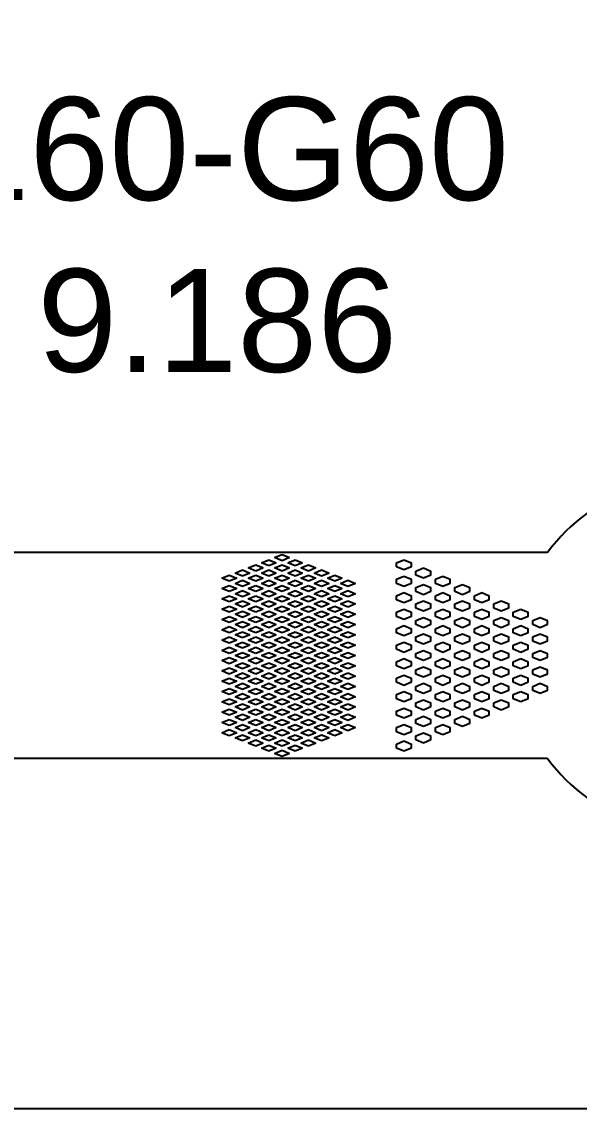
# Model space of a CAD drawing. Header units: inches. Extents: x -271009 to 5700, y -37000 to 38138.
# Drawn here: x -125000 to -122254, y 0 to 5405 of the extents above; entities that cross this region are included whole.
import ezdxf

# ---------------------------------------------------------------- set-up
doc = ezdxf.new("R2010")
doc.units = ezdxf.units.IN
doc.header["$MEASUREMENT"] = 0
doc.styles.get("Standard").update_dxf_attribs({"font": 'arial.ttf'})

msp = doc.modelspace()

# ---------------------------------------------------------------- linework, layer by layer
for p, q in [((-122409.1, 2791.3), (-125365.4, 2791.3)), ((-123754.5, 2765.9), (-123717.9, 2781.1)), ((-123717.9, 2750.7), (-123754.5, 2765.9)), ((-123717.9, 2781.1), (-123681.4, 2765.9)), ((-123681.4, 2765.9), (-123717.9, 2750.7)), ((-123949.4, 2689.8), (-123912.8, 2705)), ((-123912.8, 2705), (-123876.3, 2689.8)), ((-123884.4, 2715.1), (-123847.9, 2730.4)), ((-123847.9, 2699.9), (-123884.4, 2715.1)), ((-123847.9, 2730.4), (-123811.3, 2715.1)), ((-123811.3, 2715.1), (-123847.9, 2699.9)), ((-123819.4, 2740.5), (-123782.9, 2755.7)), ((-123782.9, 2725.3), (-123819.4, 2740.5)), ((-123819.4, 2689.8), (-123782.9, 2705)), ((-123782.9, 2755.7), (-123746.4, 2740.5)), ((-123746.4, 2740.5), (-123782.9, 2725.3)), ((-123782.9, 2705), (-123746.4, 2689.8)), ((-123754.5, 2715.1), (-123717.9, 2730.4)), ((-123717.9, 2699.9), (-123754.5, 2715.1)), ((-123717.9, 2730.4), (-123681.4, 2715.1)), ((-123681.4, 2715.1), (-123717.9, 2699.9)), ((-123689.5, 2740.5), (-123653, 2755.7)), ((-123653, 2725.3), (-123689.5, 2740.5)), ((-123689.5, 2689.8), (-123653, 2705)), ((-123653, 2755.7), (-123616.4, 2740.5)), ((-123616.4, 2740.5), (-123653, 2725.3)), ((-123653, 2705), (-123616.4, 2689.8)), ((-123624.6, 2715.1), (-123588, 2730.4)), ((-123588, 2699.9), (-123624.6, 2715.1)), ((-123588, 2730.4), (-123551.5, 2715.1)), ((-123551.5, 2715.1), (-123588, 2699.9)), ((-123559.6, 2689.8), (-123523.1, 2705)), ((-123523.1, 2705), (-123486.5, 2689.8)), ((-123153.6, 2740.5), (-123117.1, 2755.7)), ((-123153.6, 2720.2), (-123153.6, 2740.5)), ((-123117.1, 2705), (-123153.6, 2720.2)), ((-123117.1, 2755.7), (-123080.5, 2740.5)), ((-123080.5, 2720.2), (-123117.1, 2705)), ((-123080.5, 2720.2), (-123080.5, 2740.5)), ((-123057.7, 2699.9), (-123021.1, 2715.1)), ((-123021.1, 2715.1), (-122984.6, 2699.9)), ((-124014.3, 2664.4), (-123977.8, 2679.6)), ((-123977.8, 2649.2), (-124014.3, 2664.4)), ((-123977.8, 2679.6), (-123941.2, 2664.4)), ((-123941.2, 2664.4), (-123977.8, 2649.2)), ((-123912.8, 2674.5), (-123949.4, 2689.8)), ((-123949.4, 2639), (-123912.8, 2654.2)), ((-123876.3, 2689.8), (-123912.8, 2674.5)), ((-123912.8, 2654.2), (-123876.3, 2639)), ((-123884.4, 2664.4), (-123847.9, 2679.6)), ((-123847.9, 2649.2), (-123884.4, 2664.4)), ((-123847.9, 2679.6), (-123811.3, 2664.4)), ((-123811.3, 2664.4), (-123847.9, 2649.2)), ((-123782.9, 2674.5), (-123819.4, 2689.8)), ((-123819.4, 2639), (-123782.9, 2654.2)), ((-123746.4, 2689.8), (-123782.9, 2674.5)), ((-123782.9, 2654.2), (-123746.4, 2639)), ((-123754.5, 2664.4), (-123717.9, 2679.6)), ((-123717.9, 2649.2), (-123754.5, 2664.4)), ((-123717.9, 2679.6), (-123681.4, 2664.4)), ((-123681.4, 2664.4), (-123717.9, 2649.2)), ((-123653, 2674.5), (-123689.5, 2689.8)), ((-123689.5, 2639), (-123653, 2654.2)), ((-123616.4, 2689.8), (-123653, 2674.5)), ((-123653, 2654.2), (-123616.4, 2639)), ((-123624.6, 2664.4), (-123588, 2679.6)), ((-123588, 2649.2), (-123624.6, 2664.4)), ((-123588, 2679.6), (-123551.5, 2664.4)), ((-123551.5, 2664.4), (-123588, 2649.2)), ((-123523.1, 2674.5), (-123559.6, 2689.8)), ((-123559.6, 2639), (-123523.1, 2654.2)), ((-123486.5, 2689.8), (-123523.1, 2674.5)), ((-123523.1, 2654.2), (-123486.5, 2639)), ((-123494.6, 2664.4), (-123458.1, 2679.6)), ((-123458.1, 2649.2), (-123494.6, 2664.4)), ((-123458.1, 2679.6), (-123421.6, 2664.4)), ((-123421.6, 2664.4), (-123458.1, 2649.2)), ((-123429.7, 2639), (-123393.1, 2654.2)), ((-123393.1, 2654.2), (-123356.6, 2639)), ((-123153.6, 2659.3), (-123117.1, 2674.5)), ((-123153.6, 2639), (-123153.6, 2659.3)), ((-123117.1, 2674.5), (-123080.5, 2659.3)), ((-123080.5, 2639), (-123080.5, 2659.3)), ((-123057.7, 2679.6), (-123057.7, 2699.9)), ((-123021.1, 2664.4), (-123057.7, 2679.6)), ((-122984.6, 2679.6), (-123021.1, 2664.4)), ((-122984.6, 2679.6), (-122984.6, 2699.9)), ((-122961.8, 2659.3), (-122925.2, 2674.5)), ((-122961.8, 2639), (-122961.8, 2659.3)), ((-122925.2, 2674.5), (-122888.7, 2659.3)), ((-122888.7, 2639), (-122888.7, 2659.3)), ((-124014.3, 2613.6), (-123977.8, 2628.9)), ((-123977.8, 2598.4), (-124014.3, 2613.6)), ((-123977.8, 2628.9), (-123941.2, 2613.6)), ((-123941.2, 2613.6), (-123977.8, 2598.4)), ((-123912.8, 2623.8), (-123949.4, 2639)), ((-123949.4, 2588.3), (-123912.8, 2603.5)), ((-123876.3, 2639), (-123912.8, 2623.8)), ((-123912.8, 2603.5), (-123876.3, 2588.3)), ((-123884.4, 2613.6), (-123847.9, 2628.9)), ((-123847.9, 2598.4), (-123884.4, 2613.6)), ((-123847.9, 2628.9), (-123811.3, 2613.6)), ((-123811.3, 2613.6), (-123847.9, 2598.4)), ((-123782.9, 2623.8), (-123819.4, 2639)), ((-123819.4, 2588.3), (-123782.9, 2603.5)), ((-123746.4, 2639), (-123782.9, 2623.8)), ((-123782.9, 2603.5), (-123746.4, 2588.3)), ((-123754.5, 2613.6), (-123717.9, 2628.9)), ((-123717.9, 2598.4), (-123754.5, 2613.6)), ((-123717.9, 2628.9), (-123681.4, 2613.6)), ((-123681.4, 2613.6), (-123717.9, 2598.4)), ((-123653, 2623.8), (-123689.5, 2639)), ((-123689.5, 2588.3), (-123653, 2603.5)), ((-123616.4, 2639), (-123653, 2623.8)), ((-123653, 2603.5), (-123616.4, 2588.3)), ((-123624.6, 2613.6), (-123588, 2628.9)), ((-123588, 2598.4), (-123624.6, 2613.6)), ((-123588, 2628.9), (-123551.5, 2613.6)), ((-123551.5, 2613.6), (-123588, 2598.4)), ((-123523.1, 2623.8), (-123559.6, 2639)), ((-123559.6, 2588.3), (-123523.1, 2603.5)), ((-123486.5, 2639), (-123523.1, 2623.8)), ((-123523.1, 2603.5), (-123486.5, 2588.3)), ((-123494.6, 2613.6), (-123458.1, 2628.9)), ((-123458.1, 2598.4), (-123494.6, 2613.6)), ((-123458.1, 2628.9), (-123421.6, 2613.6)), ((-123421.6, 2613.6), (-123458.1, 2598.4)), ((-123393.1, 2623.8), (-123429.7, 2639)), ((-123429.7, 2588.3), (-123393.1, 2603.5)), ((-123356.6, 2639), (-123393.1, 2623.8)), ((-123393.1, 2603.5), (-123356.6, 2588.3)), ((-123117.1, 2623.8), (-123153.6, 2639)), ((-123080.5, 2639), (-123117.1, 2623.8)), ((-123057.7, 2618.7), (-123021.1, 2633.9)), ((-123057.7, 2598.4), (-123057.7, 2618.7)), ((-123021.1, 2583.2), (-123057.7, 2598.4)), ((-123021.1, 2633.9), (-122984.6, 2618.7)), ((-122984.6, 2598.4), (-123021.1, 2583.2)), ((-122984.6, 2598.4), (-122984.6, 2618.7)), ((-122925.2, 2623.8), (-122961.8, 2639)), ((-122888.7, 2639), (-122925.2, 2623.8)), ((-122865.8, 2618.7), (-122829.3, 2633.9)), ((-122865.8, 2598.4), (-122865.8, 2618.7)), ((-122829.3, 2583.2), (-122865.8, 2598.4)), ((-122829.3, 2633.9), (-122792.8, 2618.7)), ((-122792.8, 2598.4), (-122829.3, 2583.2)), ((-122792.8, 2598.4), (-122792.8, 2618.7)), ((-124014.3, 2562.9), (-123977.8, 2578.1)), ((-123977.8, 2547.7), (-124014.3, 2562.9)), ((-123977.8, 2578.1), (-123941.2, 2562.9)), ((-123941.2, 2562.9), (-123977.8, 2547.7)), ((-123912.8, 2573), (-123949.4, 2588.3)), ((-123949.4, 2537.5), (-123912.8, 2552.7)), ((-123876.3, 2588.3), (-123912.8, 2573)), ((-123912.8, 2552.7), (-123876.3, 2537.5)), ((-123884.4, 2562.9), (-123847.9, 2578.1)), ((-123847.9, 2547.7), (-123884.4, 2562.9)), ((-123847.9, 2578.1), (-123811.3, 2562.9)), ((-123811.3, 2562.9), (-123847.9, 2547.7)), ((-123782.9, 2573), (-123819.4, 2588.3)), ((-123819.4, 2537.5), (-123782.9, 2552.7)), ((-123746.4, 2588.3), (-123782.9, 2573)), ((-123782.9, 2552.7), (-123746.4, 2537.5)), ((-123754.5, 2562.9), (-123717.9, 2578.1)), ((-123717.9, 2547.7), (-123754.5, 2562.9)), ((-123717.9, 2578.1), (-123681.4, 2562.9)), ((-123681.4, 2562.9), (-123717.9, 2547.7)), ((-123653, 2573), (-123689.5, 2588.3)), ((-123689.5, 2537.5), (-123653, 2552.7)), ((-123616.4, 2588.3), (-123653, 2573)), ((-123653, 2552.7), (-123616.4, 2537.5)), ((-123624.6, 2562.9), (-123588, 2578.1)), ((-123588, 2547.7), (-123624.6, 2562.9)), ((-123588, 2578.1), (-123551.5, 2562.9)), ((-123551.5, 2562.9), (-123588, 2547.7)), ((-123523.1, 2573), (-123559.6, 2588.3)), ((-123559.6, 2537.5), (-123523.1, 2552.7)), ((-123486.5, 2588.3), (-123523.1, 2573)), ((-123523.1, 2552.7), (-123486.5, 2537.5)), ((-123494.6, 2562.9), (-123458.1, 2578.1)), ((-123458.1, 2547.7), (-123494.6, 2562.9)), ((-123458.1, 2578.1), (-123421.6, 2562.9)), ((-123421.6, 2562.9), (-123458.1, 2547.7)), ((-123393.1, 2573), (-123429.7, 2588.3)), ((-123429.7, 2537.5), (-123393.1, 2552.7)), ((-123356.6, 2588.3), (-123393.1, 2573)), ((-123393.1, 2552.7), (-123356.6, 2537.5)), ((-123153.6, 2578.1), (-123117.1, 2593.3)), ((-123153.6, 2557.8), (-123153.6, 2578.1)), ((-123117.1, 2542.6), (-123153.6, 2557.8)), ((-123117.1, 2593.3), (-123080.5, 2578.1)), ((-123080.5, 2557.8), (-123117.1, 2542.6)), ((-123080.5, 2557.8), (-123080.5, 2578.1)), ((-123057.7, 2537.5), (-123021.1, 2552.7)), ((-123021.1, 2552.7), (-122984.6, 2537.5)), ((-122961.8, 2578.1), (-122925.2, 2593.3)), ((-122961.8, 2557.8), (-122961.8, 2578.1)), ((-122925.2, 2542.6), (-122961.8, 2557.8)), ((-122925.2, 2593.3), (-122888.7, 2578.1)), ((-122888.7, 2557.8), (-122925.2, 2542.6)), ((-122888.7, 2557.8), (-122888.7, 2578.1)), ((-122865.8, 2537.5), (-122829.3, 2552.7)), ((-122829.3, 2552.7), (-122792.8, 2537.5)), ((-122769.9, 2578.1), (-122733.4, 2593.3)), ((-122769.9, 2557.8), (-122769.9, 2578.1)), ((-122733.4, 2542.6), (-122769.9, 2557.8)), ((-122733.4, 2593.3), (-122696.8, 2578.1)), ((-122696.8, 2557.8), (-122733.4, 2542.6)), ((-122696.8, 2557.8), (-122696.8, 2578.1)), ((-122674, 2537.5), (-122637.5, 2552.7)), ((-122637.5, 2552.7), (-122600.9, 2537.5)), ((-124014.3, 2512.1), (-123977.8, 2527.4)), ((-123977.8, 2496.9), (-124014.3, 2512.1)), ((-123977.8, 2527.4), (-123941.2, 2512.1)), ((-123941.2, 2512.1), (-123977.8, 2496.9)), ((-123912.8, 2522.3), (-123949.4, 2537.5)), ((-123949.4, 2486.8), (-123912.8, 2502)), ((-123912.8, 2471.5), (-123949.4, 2486.8)), ((-123876.3, 2537.5), (-123912.8, 2522.3)), ((-123912.8, 2502), (-123876.3, 2486.8)), ((-123876.3, 2486.8), (-123912.8, 2471.5)), ((-123884.4, 2512.1), (-123847.9, 2527.4)), ((-123847.9, 2496.9), (-123884.4, 2512.1)), ((-123847.9, 2527.4), (-123811.3, 2512.1)), ((-123811.3, 2512.1), (-123847.9, 2496.9)), ((-123782.9, 2522.3), (-123819.4, 2537.5)), ((-123819.4, 2486.8), (-123782.9, 2502)), ((-123782.9, 2471.5), (-123819.4, 2486.8)), ((-123746.4, 2537.5), (-123782.9, 2522.3)), ((-123782.9, 2502), (-123746.4, 2486.8)), ((-123746.4, 2486.8), (-123782.9, 2471.5)), ((-123754.5, 2512.1), (-123717.9, 2527.4)), ((-123717.9, 2496.9), (-123754.5, 2512.1)), ((-123717.9, 2527.4), (-123681.4, 2512.1)), ((-123681.4, 2512.1), (-123717.9, 2496.9)), ((-123653, 2522.3), (-123689.5, 2537.5)), ((-123689.5, 2486.8), (-123653, 2502)), ((-123653, 2471.5), (-123689.5, 2486.8)), ((-123616.4, 2537.5), (-123653, 2522.3)), ((-123653, 2502), (-123616.4, 2486.8)), ((-123616.4, 2486.8), (-123653, 2471.5)), ((-123624.6, 2512.1), (-123588, 2527.4)), ((-123588, 2496.9), (-123624.6, 2512.1)), ((-123588, 2527.4), (-123551.5, 2512.1)), ((-123551.5, 2512.1), (-123588, 2496.9)), ((-123523.1, 2522.3), (-123559.6, 2537.5)), ((-123559.6, 2486.8), (-123523.1, 2502)), ((-123523.1, 2471.5), (-123559.6, 2486.8)), ((-123486.5, 2537.5), (-123523.1, 2522.3)), ((-123523.1, 2502), (-123486.5, 2486.8)), ((-123486.5, 2486.8), (-123523.1, 2471.5)), ((-123494.6, 2512.1), (-123458.1, 2527.4)), ((-123458.1, 2496.9), (-123494.6, 2512.1)), ((-123458.1, 2527.4), (-123421.6, 2512.1)), ((-123421.6, 2512.1), (-123458.1, 2496.9)), ((-123393.1, 2522.3), (-123429.7, 2537.5)), ((-123429.7, 2486.8), (-123393.1, 2502)), ((-123393.1, 2471.5), (-123429.7, 2486.8)), ((-123356.6, 2537.5), (-123393.1, 2522.3)), ((-123393.1, 2502), (-123356.6, 2486.8)), ((-123356.6, 2486.8), (-123393.1, 2471.5)), ((-123153.6, 2496.9), (-123117.1, 2512.1)), ((-123153.6, 2476.6), (-123153.6, 2496.9)), ((-123117.1, 2512.1), (-123080.5, 2496.9)), ((-123080.5, 2476.6), (-123080.5, 2496.9)), ((-123057.7, 2517.2), (-123057.7, 2537.5)), ((-123021.1, 2502), (-123057.7, 2517.2)), ((-122984.6, 2517.2), (-123021.1, 2502)), ((-122984.6, 2517.2), (-122984.6, 2537.5)), ((-122961.8, 2496.9), (-122925.2, 2512.1)), ((-122961.8, 2476.6), (-122961.8, 2496.9)), ((-122925.2, 2512.1), (-122888.7, 2496.9)), ((-122888.7, 2476.6), (-122888.7, 2496.9)), ((-122865.8, 2517.2), (-122865.8, 2537.5)), ((-122829.3, 2502), (-122865.8, 2517.2)), ((-122792.8, 2517.2), (-122829.3, 2502)), ((-122792.8, 2517.2), (-122792.8, 2537.5)), ((-122769.9, 2496.9), (-122733.4, 2512.1)), ((-122769.9, 2476.6), (-122769.9, 2496.9)), ((-122733.4, 2512.1), (-122696.8, 2496.9)), ((-122696.8, 2476.6), (-122696.8, 2496.9)), ((-122674, 2517.2), (-122674, 2537.5)), ((-122637.5, 2502), (-122674, 2517.2)), ((-122600.9, 2517.2), (-122637.5, 2502)), ((-122600.9, 2517.2), (-122600.9, 2537.5)), ((-122578.1, 2496.9), (-122541.6, 2512.1)), ((-122578.1, 2476.6), (-122578.1, 2496.9)), ((-122541.6, 2512.1), (-122505, 2496.9)), ((-122505, 2476.6), (-122505, 2496.9)), ((-124014.3, 2461.4), (-123977.8, 2476.6)), ((-123977.8, 2446.2), (-124014.3, 2461.4)), ((-123977.8, 2476.6), (-123941.2, 2461.4)), ((-123941.2, 2461.4), (-123977.8, 2446.2)), ((-123949.4, 2436), (-123912.8, 2451.2)), ((-123912.8, 2420.8), (-123949.4, 2436)), ((-123912.8, 2451.2), (-123876.3, 2436)), ((-123876.3, 2436), (-123912.8, 2420.8)), ((-123884.4, 2461.4), (-123847.9, 2476.6)), ((-123847.9, 2446.2), (-123884.4, 2461.4)), ((-123847.9, 2476.6), (-123811.3, 2461.4)), ((-123811.3, 2461.4), (-123847.9, 2446.2)), ((-123819.4, 2436), (-123782.9, 2451.2)), ((-123782.9, 2420.8), (-123819.4, 2436)), ((-123782.9, 2451.2), (-123746.4, 2436)), ((-123746.4, 2436), (-123782.9, 2420.8)), ((-123754.5, 2461.4), (-123717.9, 2476.6)), ((-123717.9, 2446.2), (-123754.5, 2461.4)), ((-123717.9, 2476.6), (-123681.4, 2461.4)), ((-123681.4, 2461.4), (-123717.9, 2446.2)), ((-123689.5, 2436), (-123653, 2451.2)), ((-123653, 2420.8), (-123689.5, 2436)), ((-123653, 2451.2), (-123616.4, 2436)), ((-123616.4, 2436), (-123653, 2420.8)), ((-123624.6, 2461.4), (-123588, 2476.6)), ((-123588, 2446.2), (-123624.6, 2461.4)), ((-123588, 2476.6), (-123551.5, 2461.4)), ((-123551.5, 2461.4), (-123588, 2446.2)), ((-123559.6, 2436), (-123523.1, 2451.2)), ((-123523.1, 2420.8), (-123559.6, 2436)), ((-123523.1, 2451.2), (-123486.5, 2436)), ((-123486.5, 2436), (-123523.1, 2420.8)), ((-123494.6, 2461.4), (-123458.1, 2476.6)), ((-123458.1, 2446.2), (-123494.6, 2461.4)), ((-123458.1, 2476.6), (-123421.6, 2461.4)), ((-123421.6, 2461.4), (-123458.1, 2446.2)), ((-123429.7, 2436), (-123393.1, 2451.2)), ((-123393.1, 2420.8), (-123429.7, 2436)), ((-123393.1, 2451.2), (-123356.6, 2436)), ((-123356.6, 2436), (-123393.1, 2420.8)), ((-123117.1, 2461.4), (-123153.6, 2476.6)), ((-123080.5, 2476.6), (-123117.1, 2461.4)), ((-123057.7, 2456.3), (-123021.1, 2471.5)), ((-123057.7, 2436), (-123057.7, 2456.3)), ((-123021.1, 2420.8), (-123057.7, 2436)), ((-123021.1, 2471.5), (-122984.6, 2456.3)), ((-122984.6, 2436), (-123021.1, 2420.8)), ((-122984.6, 2436), (-122984.6, 2456.3)), ((-122925.2, 2461.4), (-122961.8, 2476.6)), ((-122888.7, 2476.6), (-122925.2, 2461.4)), ((-122865.8, 2456.3), (-122829.3, 2471.5)), ((-122865.8, 2436), (-122865.8, 2456.3)), ((-122829.3, 2420.8), (-122865.8, 2436)), ((-122829.3, 2471.5), (-122792.8, 2456.3)), ((-122792.8, 2436), (-122829.3, 2420.8)), ((-122792.8, 2436), (-122792.8, 2456.3)), ((-122733.4, 2461.4), (-122769.9, 2476.6)), ((-122696.8, 2476.6), (-122733.4, 2461.4)), ((-122674, 2456.3), (-122637.5, 2471.5)), ((-122674, 2436), (-122674, 2456.3)), ((-122637.5, 2420.8), (-122674, 2436)), ((-122637.5, 2471.5), (-122600.9, 2456.3)), ((-122600.9, 2436), (-122637.5, 2420.8)), ((-122600.9, 2436), (-122600.9, 2456.3)), ((-122541.6, 2461.4), (-122578.1, 2476.6)), ((-122505, 2476.6), (-122541.6, 2461.4)), ((-122482.2, 2456.3), (-122445.6, 2471.5)), ((-122482.2, 2436), (-122482.2, 2456.3)), ((-122445.6, 2420.8), (-122482.2, 2436)), ((-122445.6, 2471.5), (-122409.1, 2456.3)), ((-122409.1, 2436), (-122445.6, 2420.8)), ((-122409.1, 2436), (-122409.1, 2456.3)), ((-124014.3, 2410.6), (-123977.8, 2425.9)), ((-123977.8, 2395.4), (-124014.3, 2410.6)), ((-123977.8, 2425.9), (-123941.2, 2410.6)), ((-123941.2, 2410.6), (-123977.8, 2395.4)), ((-123949.4, 2385.3), (-123912.8, 2400.5)), ((-123912.8, 2370), (-123949.4, 2385.3)), ((-123912.8, 2400.5), (-123876.3, 2385.3)), ((-123876.3, 2385.3), (-123912.8, 2370)), ((-123884.4, 2410.6), (-123847.9, 2425.9)), ((-123847.9, 2395.4), (-123884.4, 2410.6)), ((-123847.9, 2425.9), (-123811.3, 2410.6)), ((-123811.3, 2410.6), (-123847.9, 2395.4)), ((-123819.4, 2385.3), (-123782.9, 2400.5)), ((-123782.9, 2370), (-123819.4, 2385.3)), ((-123782.9, 2400.5), (-123746.4, 2385.3)), ((-123746.4, 2385.3), (-123782.9, 2370)), ((-123754.5, 2410.6), (-123717.9, 2425.9)), ((-123717.9, 2395.4), (-123754.5, 2410.6)), ((-123717.9, 2425.9), (-123681.4, 2410.6)), ((-123681.4, 2410.6), (-123717.9, 2395.4)), ((-123689.5, 2385.3), (-123653, 2400.5)), ((-123653, 2370), (-123689.5, 2385.3)), ((-123653, 2400.5), (-123616.4, 2385.3)), ((-123616.4, 2385.3), (-123653, 2370)), ((-123624.6, 2410.6), (-123588, 2425.9)), ((-123588, 2395.4), (-123624.6, 2410.6)), ((-123588, 2425.9), (-123551.5, 2410.6)), ((-123551.5, 2410.6), (-123588, 2395.4)), ((-123559.6, 2385.3), (-123523.1, 2400.5)), ((-123523.1, 2370), (-123559.6, 2385.3)), ((-123523.1, 2400.5), (-123486.5, 2385.3)), ((-123486.5, 2385.3), (-123523.1, 2370)), ((-123494.6, 2410.6), (-123458.1, 2425.9)), ((-123458.1, 2395.4), (-123494.6, 2410.6)), ((-123458.1, 2425.9), (-123421.6, 2410.6)), ((-123421.6, 2410.6), (-123458.1, 2395.4)), ((-123429.7, 2385.3), (-123393.1, 2400.5)), ((-123393.1, 2370), (-123429.7, 2385.3)), ((-123393.1, 2400.5), (-123356.6, 2385.3)), ((-123356.6, 2385.3), (-123393.1, 2370)), ((-123153.6, 2415.7), (-123117.1, 2430.9)), ((-123153.6, 2395.4), (-123153.6, 2415.7)), ((-123117.1, 2380.2), (-123153.6, 2395.4)), ((-123117.1, 2430.9), (-123080.5, 2415.7)), ((-123080.5, 2395.4), (-123117.1, 2380.2)), ((-123080.5, 2395.4), (-123080.5, 2415.7)), ((-123057.7, 2375.1), (-123021.1, 2390.3)), ((-123021.1, 2390.3), (-122984.6, 2375.1)), ((-122961.8, 2415.7), (-122925.2, 2430.9)), ((-122961.8, 2395.4), (-122961.8, 2415.7)), ((-122925.2, 2380.2), (-122961.8, 2395.4)), ((-122925.2, 2430.9), (-122888.7, 2415.7)), ((-122888.7, 2395.4), (-122925.2, 2380.2)), ((-122888.7, 2395.4), (-122888.7, 2415.7)), ((-122865.8, 2375.1), (-122829.3, 2390.3)), ((-122829.3, 2390.3), (-122792.8, 2375.1)), ((-122769.9, 2415.7), (-122733.4, 2430.9)), ((-122769.9, 2395.4), (-122769.9, 2415.7)), ((-122733.4, 2380.2), (-122769.9, 2395.4)), ((-122733.4, 2430.9), (-122696.8, 2415.7)), ((-122696.8, 2395.4), (-122733.4, 2380.2)), ((-122696.8, 2395.4), (-122696.8, 2415.7)), ((-122674, 2375.1), (-122637.5, 2390.3)), ((-122637.5, 2390.3), (-122600.9, 2375.1)), ((-122578.1, 2415.7), (-122541.6, 2430.9)), ((-122578.1, 2395.4), (-122578.1, 2415.7)), ((-122541.6, 2380.2), (-122578.1, 2395.4)), ((-122541.6, 2430.9), (-122505, 2415.7)), ((-122505, 2395.4), (-122541.6, 2380.2)), ((-122505, 2395.4), (-122505, 2415.7)), ((-122482.2, 2375.1), (-122445.6, 2390.3)), ((-122445.6, 2390.3), (-122409.1, 2375.1)), ((-124014.3, 2359.9), (-123977.8, 2375.1)), ((-123977.8, 2344.7), (-124014.3, 2359.9)), ((-124014.3, 2309.1), (-123977.8, 2324.4)), ((-123977.8, 2375.1), (-123941.2, 2359.9)), ((-123941.2, 2359.9), (-123977.8, 2344.7)), ((-123977.8, 2324.4), (-123941.2, 2309.1)), ((-123949.4, 2334.5), (-123912.8, 2349.7)), ((-123912.8, 2319.3), (-123949.4, 2334.5)), ((-123912.8, 2349.7), (-123876.3, 2334.5)), ((-123876.3, 2334.5), (-123912.8, 2319.3)), ((-123884.4, 2359.9), (-123847.9, 2375.1)), ((-123847.9, 2344.7), (-123884.4, 2359.9)), ((-123884.4, 2309.1), (-123847.9, 2324.4)), ((-123847.9, 2375.1), (-123811.3, 2359.9)), ((-123811.3, 2359.9), (-123847.9, 2344.7)), ((-123847.9, 2324.4), (-123811.3, 2309.1)), ((-123819.4, 2334.5), (-123782.9, 2349.7)), ((-123782.9, 2319.3), (-123819.4, 2334.5)), ((-123782.9, 2349.7), (-123746.4, 2334.5)), ((-123746.4, 2334.5), (-123782.9, 2319.3)), ((-123754.5, 2359.9), (-123717.9, 2375.1)), ((-123717.9, 2344.7), (-123754.5, 2359.9)), ((-123754.5, 2309.1), (-123717.9, 2324.4)), ((-123717.9, 2375.1), (-123681.4, 2359.9)), ((-123681.4, 2359.9), (-123717.9, 2344.7)), ((-123717.9, 2324.4), (-123681.4, 2309.1)), ((-123689.5, 2334.5), (-123653, 2349.7)), ((-123653, 2319.3), (-123689.5, 2334.5)), ((-123653, 2349.7), (-123616.4, 2334.5)), ((-123616.4, 2334.5), (-123653, 2319.3)), ((-123624.6, 2359.9), (-123588, 2375.1)), ((-123588, 2344.7), (-123624.6, 2359.9)), ((-123624.6, 2309.1), (-123588, 2324.4)), ((-123588, 2375.1), (-123551.5, 2359.9)), ((-123551.5, 2359.9), (-123588, 2344.7)), ((-123588, 2324.4), (-123551.5, 2309.1)), ((-123559.6, 2334.5), (-123523.1, 2349.7)), ((-123523.1, 2319.3), (-123559.6, 2334.5)), ((-123523.1, 2349.7), (-123486.5, 2334.5)), ((-123486.5, 2334.5), (-123523.1, 2319.3)), ((-123494.6, 2359.9), (-123458.1, 2375.1)), ((-123458.1, 2344.7), (-123494.6, 2359.9)), ((-123494.6, 2309.1), (-123458.1, 2324.4)), ((-123458.1, 2375.1), (-123421.6, 2359.9)), ((-123421.6, 2359.9), (-123458.1, 2344.7)), ((-123458.1, 2324.4), (-123421.6, 2309.1)), ((-123429.7, 2334.5), (-123393.1, 2349.7)), ((-123393.1, 2319.3), (-123429.7, 2334.5)), ((-123393.1, 2349.7), (-123356.6, 2334.5)), ((-123356.6, 2334.5), (-123393.1, 2319.3)), ((-123153.6, 2334.5), (-123117.1, 2349.7)), ((-123153.6, 2314.2), (-123153.6, 2334.5)), ((-123117.1, 2349.7), (-123080.5, 2334.5)), ((-123080.5, 2314.2), (-123080.5, 2334.5)), ((-123057.7, 2354.8), (-123057.7, 2375.1)), ((-123021.1, 2339.6), (-123057.7, 2354.8)), ((-122984.6, 2354.8), (-123021.1, 2339.6)), ((-122984.6, 2354.8), (-122984.6, 2375.1)), ((-122961.8, 2334.5), (-122925.2, 2349.7)), ((-122961.8, 2314.2), (-122961.8, 2334.5)), ((-122925.2, 2349.7), (-122888.7, 2334.5)), ((-122888.7, 2314.2), (-122888.7, 2334.5)), ((-122865.8, 2354.8), (-122865.8, 2375.1)), ((-122829.3, 2339.6), (-122865.8, 2354.8)), ((-122792.8, 2354.8), (-122829.3, 2339.6)), ((-122792.8, 2354.8), (-122792.8, 2375.1)), ((-122769.9, 2334.5), (-122733.4, 2349.7)), ((-122769.9, 2314.2), (-122769.9, 2334.5)), ((-122733.4, 2349.7), (-122696.8, 2334.5)), ((-122696.8, 2314.2), (-122696.8, 2334.5)), ((-122674, 2354.8), (-122674, 2375.1)), ((-122637.5, 2339.6), (-122674, 2354.8)), ((-122600.9, 2354.8), (-122637.5, 2339.6)), ((-122600.9, 2354.8), (-122600.9, 2375.1)), ((-122578.1, 2334.5), (-122541.6, 2349.7)), ((-122578.1, 2314.2), (-122578.1, 2334.5)), ((-122541.6, 2349.7), (-122505, 2334.5)), ((-122505, 2314.2), (-122505, 2334.5)), ((-122482.2, 2354.8), (-122482.2, 2375.1)), ((-122445.6, 2339.6), (-122482.2, 2354.8)), ((-122409.1, 2354.8), (-122445.6, 2339.6)), ((-122409.1, 2354.8), (-122409.1, 2375.1)), ((-123977.8, 2293.9), (-124014.3, 2309.1)), ((-124014.3, 2258.4), (-123977.8, 2273.6)), ((-123941.2, 2309.1), (-123977.8, 2293.9)), ((-123977.8, 2273.6), (-123941.2, 2258.4)), ((-123949.4, 2283.8), (-123912.8, 2299)), ((-123912.8, 2268.5), (-123949.4, 2283.8)), ((-123912.8, 2299), (-123876.3, 2283.8)), ((-123876.3, 2283.8), (-123912.8, 2268.5)), ((-123847.9, 2293.9), (-123884.4, 2309.1)), ((-123884.4, 2258.4), (-123847.9, 2273.6)), ((-123811.3, 2309.1), (-123847.9, 2293.9)), ((-123847.9, 2273.6), (-123811.3, 2258.4)), ((-123819.4, 2283.8), (-123782.9, 2299)), ((-123782.9, 2268.5), (-123819.4, 2283.8)), ((-123782.9, 2299), (-123746.4, 2283.8)), ((-123746.4, 2283.8), (-123782.9, 2268.5)), ((-123717.9, 2293.9), (-123754.5, 2309.1)), ((-123754.5, 2258.4), (-123717.9, 2273.6)), ((-123681.4, 2309.1), (-123717.9, 2293.9)), ((-123717.9, 2273.6), (-123681.4, 2258.4)), ((-123689.5, 2283.8), (-123653, 2299)), ((-123653, 2268.5), (-123689.5, 2283.8)), ((-123653, 2299), (-123616.4, 2283.8)), ((-123616.4, 2283.8), (-123653, 2268.5)), ((-123588, 2293.9), (-123624.6, 2309.1)), ((-123624.6, 2258.4), (-123588, 2273.6)), ((-123551.5, 2309.1), (-123588, 2293.9)), ((-123588, 2273.6), (-123551.5, 2258.4)), ((-123559.6, 2283.8), (-123523.1, 2299)), ((-123523.1, 2268.5), (-123559.6, 2283.8)), ((-123523.1, 2299), (-123486.5, 2283.8)), ((-123486.5, 2283.8), (-123523.1, 2268.5)), ((-123458.1, 2293.9), (-123494.6, 2309.1)), ((-123494.6, 2258.4), (-123458.1, 2273.6)), ((-123421.6, 2309.1), (-123458.1, 2293.9)), ((-123458.1, 2273.6), (-123421.6, 2258.4)), ((-123429.7, 2283.8), (-123393.1, 2299)), ((-123393.1, 2268.5), (-123429.7, 2283.8)), ((-123393.1, 2299), (-123356.6, 2283.8)), ((-123356.6, 2283.8), (-123393.1, 2268.5)), ((-123117.1, 2299), (-123153.6, 2314.2)), ((-123080.5, 2314.2), (-123117.1, 2299)), ((-123057.7, 2293.9), (-123021.1, 2309.1)), ((-123057.7, 2273.6), (-123057.7, 2293.9)), ((-123021.1, 2258.4), (-123057.7, 2273.6)), ((-123021.1, 2309.1), (-122984.6, 2293.9)), ((-122984.6, 2273.6), (-123021.1, 2258.4)), ((-122984.6, 2273.6), (-122984.6, 2293.9)), ((-122925.2, 2299), (-122961.8, 2314.2)), ((-122888.7, 2314.2), (-122925.2, 2299)), ((-122865.8, 2293.9), (-122829.3, 2309.1)), ((-122865.8, 2273.6), (-122865.8, 2293.9)), ((-122829.3, 2258.4), (-122865.8, 2273.6)), ((-122829.3, 2309.1), (-122792.8, 2293.9)), ((-122792.8, 2273.6), (-122829.3, 2258.4)), ((-122792.8, 2273.6), (-122792.8, 2293.9)), ((-122733.4, 2299), (-122769.9, 2314.2)), ((-122696.8, 2314.2), (-122733.4, 2299)), ((-122674, 2293.9), (-122637.5, 2309.1)), ((-122674, 2273.6), (-122674, 2293.9)), ((-122637.5, 2258.4), (-122674, 2273.6)), ((-122637.5, 2309.1), (-122600.9, 2293.9)), ((-122600.9, 2273.6), (-122637.5, 2258.4)), ((-122600.9, 2273.6), (-122600.9, 2293.9)), ((-122541.6, 2299), (-122578.1, 2314.2)), ((-122505, 2314.2), (-122541.6, 2299)), ((-122482.2, 2293.9), (-122445.6, 2309.1)), ((-122482.2, 2273.6), (-122482.2, 2293.9)), ((-122445.6, 2258.4), (-122482.2, 2273.6)), ((-122445.6, 2309.1), (-122409.1, 2293.9)), ((-122409.1, 2273.6), (-122445.6, 2258.4)), ((-122409.1, 2273.6), (-122409.1, 2293.9)), ((-123977.8, 2243.2), (-124014.3, 2258.4)), ((-124014.3, 2207.6), (-123977.8, 2222.9)), ((-123941.2, 2258.4), (-123977.8, 2243.2)), ((-123977.8, 2222.9), (-123941.2, 2207.6)), ((-123949.4, 2233), (-123912.8, 2248.2)), ((-123912.8, 2217.8), (-123949.4, 2233)), ((-123912.8, 2248.2), (-123876.3, 2233)), ((-123876.3, 2233), (-123912.8, 2217.8)), ((-123847.9, 2243.2), (-123884.4, 2258.4)), ((-123884.4, 2207.6), (-123847.9, 2222.9)), ((-123811.3, 2258.4), (-123847.9, 2243.2)), ((-123847.9, 2222.9), (-123811.3, 2207.6)), ((-123819.4, 2233), (-123782.9, 2248.2)), ((-123782.9, 2217.8), (-123819.4, 2233)), ((-123782.9, 2248.2), (-123746.4, 2233)), ((-123746.4, 2233), (-123782.9, 2217.8)), ((-123717.9, 2243.2), (-123754.5, 2258.4)), ((-123754.5, 2207.6), (-123717.9, 2222.9)), ((-123681.4, 2258.4), (-123717.9, 2243.2)), ((-123717.9, 2222.9), (-123681.4, 2207.6)), ((-123689.5, 2233), (-123653, 2248.2)), ((-123653, 2217.8), (-123689.5, 2233)), ((-123653, 2248.2), (-123616.4, 2233)), ((-123616.4, 2233), (-123653, 2217.8)), ((-123588, 2243.2), (-123624.6, 2258.4)), ((-123624.6, 2207.6), (-123588, 2222.9)), ((-123551.5, 2258.4), (-123588, 2243.2)), ((-123588, 2222.9), (-123551.5, 2207.6)), ((-123559.6, 2233), (-123523.1, 2248.2)), ((-123523.1, 2217.8), (-123559.6, 2233)), ((-123523.1, 2248.2), (-123486.5, 2233)), ((-123486.5, 2233), (-123523.1, 2217.8)), ((-123458.1, 2243.2), (-123494.6, 2258.4)), ((-123494.6, 2207.6), (-123458.1, 2222.9)), ((-123421.6, 2258.4), (-123458.1, 2243.2)), ((-123458.1, 2222.9), (-123421.6, 2207.6)), ((-123429.7, 2233), (-123393.1, 2248.2)), ((-123393.1, 2217.8), (-123429.7, 2233)), ((-123393.1, 2248.2), (-123356.6, 2233)), ((-123356.6, 2233), (-123393.1, 2217.8)), ((-123153.6, 2253.3), (-123117.1, 2268.5)), ((-123153.6, 2233), (-123153.6, 2253.3)), ((-123117.1, 2217.8), (-123153.6, 2233)), ((-123117.1, 2268.5), (-123080.5, 2253.3)), ((-123080.5, 2233), (-123117.1, 2217.8)), ((-123080.5, 2233), (-123080.5, 2253.3)), ((-123057.7, 2212.7), (-123021.1, 2227.9)), ((-123021.1, 2227.9), (-122984.6, 2212.7)), ((-122961.8, 2253.3), (-122925.2, 2268.5)), ((-122961.8, 2233), (-122961.8, 2253.3)), ((-122925.2, 2217.8), (-122961.8, 2233)), ((-122925.2, 2268.5), (-122888.7, 2253.3)), ((-122888.7, 2233), (-122925.2, 2217.8)), ((-122888.7, 2233), (-122888.7, 2253.3)), ((-122865.8, 2212.7), (-122829.3, 2227.9)), ((-122829.3, 2227.9), (-122792.8, 2212.7)), ((-122769.9, 2253.3), (-122733.4, 2268.5)), ((-122769.9, 2233), (-122769.9, 2253.3)), ((-122733.4, 2217.8), (-122769.9, 2233)), ((-122733.4, 2268.5), (-122696.8, 2253.3)), ((-122696.8, 2233), (-122733.4, 2217.8)), ((-122696.8, 2233), (-122696.8, 2253.3)), ((-122674, 2212.7), (-122637.5, 2227.9)), ((-122637.5, 2227.9), (-122600.9, 2212.7)), ((-122578.1, 2253.3), (-122541.6, 2268.5)), ((-122578.1, 2233), (-122578.1, 2253.3)), ((-122541.6, 2217.8), (-122578.1, 2233)), ((-122541.6, 2268.5), (-122505, 2253.3)), ((-122505, 2233), (-122541.6, 2217.8)), ((-122505, 2233), (-122505, 2253.3)), ((-122482.2, 2212.7), (-122445.6, 2227.9)), ((-122445.6, 2227.9), (-122409.1, 2212.7)), ((-123977.8, 2192.4), (-124014.3, 2207.6)), ((-124014.3, 2156.9), (-123977.8, 2172.1)), ((-123941.2, 2207.6), (-123977.8, 2192.4)), ((-123977.8, 2172.1), (-123941.2, 2156.9)), ((-123949.4, 2182.3), (-123912.8, 2197.5)), ((-123912.8, 2167), (-123949.4, 2182.3)), ((-123912.8, 2197.5), (-123876.3, 2182.3)), ((-123876.3, 2182.3), (-123912.8, 2167)), ((-123847.9, 2192.4), (-123884.4, 2207.6)), ((-123884.4, 2156.9), (-123847.9, 2172.1)), ((-123811.3, 2207.6), (-123847.9, 2192.4)), ((-123847.9, 2172.1), (-123811.3, 2156.9)), ((-123819.4, 2182.3), (-123782.9, 2197.5)), ((-123782.9, 2167), (-123819.4, 2182.3)), ((-123782.9, 2197.5), (-123746.4, 2182.3)), ((-123746.4, 2182.3), (-123782.9, 2167)), ((-123717.9, 2192.4), (-123754.5, 2207.6)), ((-123754.5, 2156.9), (-123717.9, 2172.1)), ((-123681.4, 2207.6), (-123717.9, 2192.4)), ((-123717.9, 2172.1), (-123681.4, 2156.9)), ((-123689.5, 2182.3), (-123653, 2197.5)), ((-123653, 2167), (-123689.5, 2182.3)), ((-123653, 2197.5), (-123616.4, 2182.3)), ((-123616.4, 2182.3), (-123653, 2167)), ((-123588, 2192.4), (-123624.6, 2207.6)), ((-123624.6, 2156.9), (-123588, 2172.1)), ((-123551.5, 2207.6), (-123588, 2192.4)), ((-123588, 2172.1), (-123551.5, 2156.9)), ((-123559.6, 2182.3), (-123523.1, 2197.5)), ((-123523.1, 2167), (-123559.6, 2182.3)), ((-123523.1, 2197.5), (-123486.5, 2182.3)), ((-123486.5, 2182.3), (-123523.1, 2167)), ((-123458.1, 2192.4), (-123494.6, 2207.6)), ((-123494.6, 2156.9), (-123458.1, 2172.1)), ((-123421.6, 2207.6), (-123458.1, 2192.4)), ((-123458.1, 2172.1), (-123421.6, 2156.9)), ((-123429.7, 2182.3), (-123393.1, 2197.5)), ((-123393.1, 2167), (-123429.7, 2182.3)), ((-123393.1, 2197.5), (-123356.6, 2182.3)), ((-123356.6, 2182.3), (-123393.1, 2167)), ((-123153.6, 2172.1), (-123117.1, 2187.3)), ((-123153.6, 2151.8), (-123153.6, 2172.1)), ((-123117.1, 2187.3), (-123080.5, 2172.1)), ((-123080.5, 2151.8), (-123080.5, 2172.1)), ((-123057.7, 2192.4), (-123057.7, 2212.7)), ((-123021.1, 2177.2), (-123057.7, 2192.4)), ((-122984.6, 2192.4), (-123021.1, 2177.2)), ((-122984.6, 2192.4), (-122984.6, 2212.7)), ((-122961.8, 2172.1), (-122925.2, 2187.3)), ((-122961.8, 2151.8), (-122961.8, 2172.1)), ((-122925.2, 2187.3), (-122888.7, 2172.1)), ((-122888.7, 2151.8), (-122888.7, 2172.1)), ((-122865.8, 2192.4), (-122865.8, 2212.7)), ((-122829.3, 2177.2), (-122865.8, 2192.4)), ((-122792.8, 2192.4), (-122829.3, 2177.2)), ((-122792.8, 2192.4), (-122792.8, 2212.7)), ((-122769.9, 2172.1), (-122733.4, 2187.3)), ((-122769.9, 2151.8), (-122769.9, 2172.1)), ((-122733.4, 2187.3), (-122696.8, 2172.1)), ((-122696.8, 2151.8), (-122696.8, 2172.1)), ((-122674, 2192.4), (-122674, 2212.7)), ((-122637.5, 2177.2), (-122674, 2192.4)), ((-122600.9, 2192.4), (-122637.5, 2177.2)), ((-122600.9, 2192.4), (-122600.9, 2212.7)), ((-122578.1, 2172.1), (-122541.6, 2187.3)), ((-122578.1, 2151.8), (-122578.1, 2172.1)), ((-122541.6, 2187.3), (-122505, 2172.1)), ((-122505, 2151.8), (-122505, 2172.1)), ((-122482.2, 2192.4), (-122482.2, 2212.7)), ((-122445.6, 2177.2), (-122482.2, 2192.4)), ((-122409.1, 2192.4), (-122445.6, 2177.2)), ((-122409.1, 2192.4), (-122409.1, 2212.7)), ((-123977.8, 2141.7), (-124014.3, 2156.9)), ((-124014.3, 2106.1), (-123977.8, 2121.4)), ((-123941.2, 2156.9), (-123977.8, 2141.7)), ((-123977.8, 2121.4), (-123941.2, 2106.1)), ((-123949.4, 2131.5), (-123912.8, 2146.7)), ((-123912.8, 2116.3), (-123949.4, 2131.5)), ((-123912.8, 2146.7), (-123876.3, 2131.5)), ((-123876.3, 2131.5), (-123912.8, 2116.3)), ((-123847.9, 2141.7), (-123884.4, 2156.9)), ((-123884.4, 2106.1), (-123847.9, 2121.4)), ((-123811.3, 2156.9), (-123847.9, 2141.7)), ((-123847.9, 2121.4), (-123811.3, 2106.1)), ((-123819.4, 2131.5), (-123782.9, 2146.7)), ((-123782.9, 2116.3), (-123819.4, 2131.5)), ((-123782.9, 2146.7), (-123746.4, 2131.5)), ((-123746.4, 2131.5), (-123782.9, 2116.3)), ((-123717.9, 2141.7), (-123754.5, 2156.9)), ((-123754.5, 2106.1), (-123717.9, 2121.4)), ((-123681.4, 2156.9), (-123717.9, 2141.7)), ((-123717.9, 2121.4), (-123681.4, 2106.1)), ((-123689.5, 2131.5), (-123653, 2146.7)), ((-123653, 2116.3), (-123689.5, 2131.5)), ((-123653, 2146.7), (-123616.4, 2131.5)), ((-123616.4, 2131.5), (-123653, 2116.3)), ((-123588, 2141.7), (-123624.6, 2156.9)), ((-123624.6, 2106.1), (-123588, 2121.4)), ((-123551.5, 2156.9), (-123588, 2141.7)), ((-123588, 2121.4), (-123551.5, 2106.1)), ((-123559.6, 2131.5), (-123523.1, 2146.7)), ((-123523.1, 2116.3), (-123559.6, 2131.5)), ((-123523.1, 2146.7), (-123486.5, 2131.5)), ((-123486.5, 2131.5), (-123523.1, 2116.3)), ((-123458.1, 2141.7), (-123494.6, 2156.9)), ((-123494.6, 2106.1), (-123458.1, 2121.4)), ((-123421.6, 2156.9), (-123458.1, 2141.7)), ((-123458.1, 2121.4), (-123421.6, 2106.1)), ((-123429.7, 2131.5), (-123393.1, 2146.7)), ((-123393.1, 2116.3), (-123429.7, 2131.5)), ((-123393.1, 2146.7), (-123356.6, 2131.5)), ((-123356.6, 2131.5), (-123393.1, 2116.3)), ((-123117.1, 2136.6), (-123153.6, 2151.8)), ((-123080.5, 2151.8), (-123117.1, 2136.6)), ((-123057.7, 2131.5), (-123021.1, 2146.7)), ((-123057.7, 2111.2), (-123057.7, 2131.5)), ((-123021.1, 2096), (-123057.7, 2111.2)), ((-123021.1, 2146.7), (-122984.6, 2131.5)), ((-122984.6, 2111.2), (-123021.1, 2096)), ((-122984.6, 2111.2), (-122984.6, 2131.5)), ((-122925.2, 2136.6), (-122961.8, 2151.8)), ((-122888.7, 2151.8), (-122925.2, 2136.6)), ((-122865.8, 2131.5), (-122829.3, 2146.7)), ((-122865.8, 2111.2), (-122865.8, 2131.5)), ((-122829.3, 2096), (-122865.8, 2111.2)), ((-122829.3, 2146.7), (-122792.8, 2131.5)), ((-122792.8, 2111.2), (-122829.3, 2096)), ((-122792.8, 2111.2), (-122792.8, 2131.5)), ((-122733.4, 2136.6), (-122769.9, 2151.8)), ((-122696.8, 2151.8), (-122733.4, 2136.6)), ((-122674, 2131.5), (-122637.5, 2146.7)), ((-122674, 2111.2), (-122674, 2131.5)), ((-122637.5, 2096), (-122674, 2111.2)), ((-122637.5, 2146.7), (-122600.9, 2131.5)), ((-122600.9, 2111.2), (-122637.5, 2096)), ((-122600.9, 2111.2), (-122600.9, 2131.5)), ((-122541.6, 2136.6), (-122578.1, 2151.8)), ((-122505, 2151.8), (-122541.6, 2136.6)), ((-122482.2, 2131.5), (-122445.6, 2146.7)), ((-122482.2, 2111.2), (-122482.2, 2131.5)), ((-122445.6, 2096), (-122482.2, 2111.2)), ((-122445.6, 2146.7), (-122409.1, 2131.5)), ((-122409.1, 2111.2), (-122445.6, 2096)), ((-122409.1, 2111.2), (-122409.1, 2131.5)), ((-123977.8, 2090.9), (-124014.3, 2106.1)), ((-124014.3, 2055.4), (-123977.8, 2070.6)), ((-123977.8, 2040.2), (-124014.3, 2055.4)), ((-123941.2, 2106.1), (-123977.8, 2090.9)), ((-123977.8, 2070.6), (-123941.2, 2055.4)), ((-123941.2, 2055.4), (-123977.8, 2040.2)), ((-123949.4, 2080.8), (-123912.8, 2096)), ((-123912.8, 2065.5), (-123949.4, 2080.8)), ((-123912.8, 2096), (-123876.3, 2080.8)), ((-123876.3, 2080.8), (-123912.8, 2065.5)), ((-123847.9, 2090.9), (-123884.4, 2106.1)), ((-123884.4, 2055.4), (-123847.9, 2070.6)), ((-123847.9, 2040.2), (-123884.4, 2055.4)), ((-123811.3, 2106.1), (-123847.9, 2090.9)), ((-123847.9, 2070.6), (-123811.3, 2055.4)), ((-123811.3, 2055.4), (-123847.9, 2040.2)), ((-123819.4, 2080.8), (-123782.9, 2096)), ((-123782.9, 2065.5), (-123819.4, 2080.8)), ((-123782.9, 2096), (-123746.4, 2080.8)), ((-123746.4, 2080.8), (-123782.9, 2065.5)), ((-123717.9, 2090.9), (-123754.5, 2106.1)), ((-123754.5, 2055.4), (-123717.9, 2070.6)), ((-123717.9, 2040.2), (-123754.5, 2055.4)), ((-123681.4, 2106.1), (-123717.9, 2090.9)), ((-123717.9, 2070.6), (-123681.4, 2055.4)), ((-123681.4, 2055.4), (-123717.9, 2040.2)), ((-123689.5, 2080.8), (-123653, 2096)), ((-123653, 2065.5), (-123689.5, 2080.8)), ((-123653, 2096), (-123616.4, 2080.8)), ((-123616.4, 2080.8), (-123653, 2065.5)), ((-123588, 2090.9), (-123624.6, 2106.1)), ((-123624.6, 2055.4), (-123588, 2070.6)), ((-123588, 2040.2), (-123624.6, 2055.4)), ((-123551.5, 2106.1), (-123588, 2090.9)), ((-123588, 2070.6), (-123551.5, 2055.4)), ((-123551.5, 2055.4), (-123588, 2040.2)), ((-123559.6, 2080.8), (-123523.1, 2096)), ((-123523.1, 2065.5), (-123559.6, 2080.8)), ((-123523.1, 2096), (-123486.5, 2080.8)), ((-123486.5, 2080.8), (-123523.1, 2065.5)), ((-123458.1, 2090.9), (-123494.6, 2106.1)), ((-123494.6, 2055.4), (-123458.1, 2070.6)), ((-123458.1, 2040.2), (-123494.6, 2055.4)), ((-123421.6, 2106.1), (-123458.1, 2090.9)), ((-123458.1, 2070.6), (-123421.6, 2055.4)), ((-123421.6, 2055.4), (-123458.1, 2040.2)), ((-123429.7, 2080.8), (-123393.1, 2096)), ((-123393.1, 2065.5), (-123429.7, 2080.8)), ((-123393.1, 2096), (-123356.6, 2080.8)), ((-123356.6, 2080.8), (-123393.1, 2065.5)), ((-123153.6, 2090.9), (-123117.1, 2106.1)), ((-123153.6, 2070.6), (-123153.6, 2090.9)), ((-123117.1, 2055.4), (-123153.6, 2070.6)), ((-123117.1, 2106.1), (-123080.5, 2090.9)), ((-123080.5, 2070.6), (-123117.1, 2055.4)), ((-123080.5, 2070.6), (-123080.5, 2090.9)), ((-123057.7, 2050.3), (-123021.1, 2065.5)), ((-123021.1, 2065.5), (-122984.6, 2050.3)), ((-122961.8, 2090.9), (-122925.2, 2106.1)), ((-122961.8, 2070.6), (-122961.8, 2090.9)), ((-122925.2, 2055.4), (-122961.8, 2070.6)), ((-122925.2, 2106.1), (-122888.7, 2090.9)), ((-122888.7, 2070.6), (-122925.2, 2055.4)), ((-122888.7, 2070.6), (-122888.7, 2090.9)), ((-122865.8, 2050.3), (-122829.3, 2065.5)), ((-122829.3, 2065.5), (-122792.8, 2050.3)), ((-122769.9, 2090.9), (-122733.4, 2106.1)), ((-122769.9, 2070.6), (-122769.9, 2090.9)), ((-122733.4, 2055.4), (-122769.9, 2070.6)), ((-122733.4, 2106.1), (-122696.8, 2090.9)), ((-122696.8, 2070.6), (-122733.4, 2055.4)), ((-122696.8, 2070.6), (-122696.8, 2090.9)), ((-122674, 2050.3), (-122637.5, 2065.5)), ((-122637.5, 2065.5), (-122600.9, 2050.3)), ((-122578.1, 2090.9), (-122541.6, 2106.1)), ((-122578.1, 2070.6), (-122578.1, 2090.9)), ((-122541.6, 2055.4), (-122578.1, 2070.6)), ((-122541.6, 2106.1), (-122505, 2090.9)), ((-122505, 2070.6), (-122541.6, 2055.4)), ((-122505, 2070.6), (-122505, 2090.9)), ((-124014.3, 2004.6), (-123977.8, 2019.9)), ((-123977.8, 1989.4), (-124014.3, 2004.6)), ((-123977.8, 2019.9), (-123941.2, 2004.6)), ((-123941.2, 2004.6), (-123977.8, 1989.4)), ((-123949.4, 2030), (-123912.8, 2045.2)), ((-123912.8, 2014.8), (-123949.4, 2030)), ((-123912.8, 2045.2), (-123876.3, 2030)), ((-123876.3, 2030), (-123912.8, 2014.8)), ((-123884.4, 2004.6), (-123847.9, 2019.9)), ((-123847.9, 1989.4), (-123884.4, 2004.6)), ((-123847.9, 2019.9), (-123811.3, 2004.6)), ((-123811.3, 2004.6), (-123847.9, 1989.4)), ((-123819.4, 2030), (-123782.9, 2045.2)), ((-123782.9, 2014.8), (-123819.4, 2030)), ((-123782.9, 2045.2), (-123746.4, 2030)), ((-123746.4, 2030), (-123782.9, 2014.8)), ((-123754.5, 2004.6), (-123717.9, 2019.9)), ((-123717.9, 1989.4), (-123754.5, 2004.6)), ((-123717.9, 2019.9), (-123681.4, 2004.6)), ((-123681.4, 2004.6), (-123717.9, 1989.4)), ((-123689.5, 2030), (-123653, 2045.2)), ((-123653, 2014.8), (-123689.5, 2030)), ((-123653, 2045.2), (-123616.4, 2030)), ((-123616.4, 2030), (-123653, 2014.8)), ((-123624.6, 2004.6), (-123588, 2019.9)), ((-123588, 1989.4), (-123624.6, 2004.6)), ((-123588, 2019.9), (-123551.5, 2004.6)), ((-123551.5, 2004.6), (-123588, 1989.4)), ((-123559.6, 2030), (-123523.1, 2045.2)), ((-123523.1, 2014.8), (-123559.6, 2030)), ((-123523.1, 2045.2), (-123486.5, 2030)), ((-123486.5, 2030), (-123523.1, 2014.8)), ((-123494.6, 2004.6), (-123458.1, 2019.9)), ((-123458.1, 1989.4), (-123494.6, 2004.6)), ((-123458.1, 2019.9), (-123421.6, 2004.6)), ((-123421.6, 2004.6), (-123458.1, 1989.4)), ((-123429.7, 2030), (-123393.1, 2045.2)), ((-123393.1, 2014.8), (-123429.7, 2030)), ((-123393.1, 2045.2), (-123356.6, 2030)), ((-123356.6, 2030), (-123393.1, 2014.8)), ((-123153.6, 2009.7), (-123117.1, 2024.9)), ((-123153.6, 1989.4), (-123153.6, 2009.7)), ((-123117.1, 2024.9), (-123080.5, 2009.7)), ((-123080.5, 1989.4), (-123080.5, 2009.7)), ((-123057.7, 2030), (-123057.7, 2050.3)), ((-123021.1, 2014.8), (-123057.7, 2030)), ((-122984.6, 2030), (-123021.1, 2014.8)), ((-122984.6, 2030), (-122984.6, 2050.3)), ((-122961.8, 2009.7), (-122925.2, 2024.9)), ((-122961.8, 1989.4), (-122961.8, 2009.7)), ((-122925.2, 2024.9), (-122888.7, 2009.7)), ((-122888.7, 1989.4), (-122888.7, 2009.7)), ((-122865.8, 2030), (-122865.8, 2050.3)), ((-122829.3, 2014.8), (-122865.8, 2030)), ((-122792.8, 2030), (-122829.3, 2014.8)), ((-122792.8, 2030), (-122792.8, 2050.3)), ((-122769.9, 2009.7), (-122733.4, 2024.9)), ((-122769.9, 1989.4), (-122769.9, 2009.7)), ((-122733.4, 2024.9), (-122696.8, 2009.7)), ((-122696.8, 1989.4), (-122696.8, 2009.7)), ((-122674, 2030), (-122674, 2050.3)), ((-122637.5, 2014.8), (-122674, 2030)), ((-122600.9, 2030), (-122637.5, 2014.8)), ((-122600.9, 2030), (-122600.9, 2050.3)), ((-124014.3, 1953.9), (-123977.8, 1969.1)), ((-123977.8, 1938.7), (-124014.3, 1953.9)), ((-123977.8, 1969.1), (-123941.2, 1953.9)), ((-123941.2, 1953.9), (-123977.8, 1938.7)), ((-123949.4, 1979.3), (-123912.8, 1994.5)), ((-123912.8, 1964), (-123949.4, 1979.3)), ((-123912.8, 1994.5), (-123876.3, 1979.3)), ((-123876.3, 1979.3), (-123912.8, 1964)), ((-123884.4, 1953.9), (-123847.9, 1969.1)), ((-123847.9, 1938.7), (-123884.4, 1953.9)), ((-123847.9, 1969.1), (-123811.3, 1953.9)), ((-123811.3, 1953.9), (-123847.9, 1938.7)), ((-123819.4, 1979.3), (-123782.9, 1994.5)), ((-123782.9, 1964), (-123819.4, 1979.3)), ((-123782.9, 1994.5), (-123746.4, 1979.3)), ((-123746.4, 1979.3), (-123782.9, 1964)), ((-123754.5, 1953.9), (-123717.9, 1969.1)), ((-123717.9, 1938.7), (-123754.5, 1953.9)), ((-123717.9, 1969.1), (-123681.4, 1953.9)), ((-123681.4, 1953.9), (-123717.9, 1938.7)), ((-123689.5, 1979.3), (-123653, 1994.5)), ((-123653, 1964), (-123689.5, 1979.3)), ((-123653, 1994.5), (-123616.4, 1979.3)), ((-123616.4, 1979.3), (-123653, 1964)), ((-123624.6, 1953.9), (-123588, 1969.1)), ((-123588, 1938.7), (-123624.6, 1953.9)), ((-123588, 1969.1), (-123551.5, 1953.9)), ((-123551.5, 1953.9), (-123588, 1938.7)), ((-123559.6, 1979.3), (-123523.1, 1994.5)), ((-123523.1, 1964), (-123559.6, 1979.3)), ((-123523.1, 1994.5), (-123486.5, 1979.3)), ((-123486.5, 1979.3), (-123523.1, 1964)), ((-123494.6, 1953.9), (-123458.1, 1969.1)), ((-123458.1, 1938.7), (-123494.6, 1953.9)), ((-123458.1, 1969.1), (-123421.6, 1953.9)), ((-123421.6, 1953.9), (-123458.1, 1938.7)), ((-123429.7, 1979.3), (-123393.1, 1994.5)), ((-123393.1, 1964), (-123429.7, 1979.3)), ((-123393.1, 1994.5), (-123356.6, 1979.3)), ((-123356.6, 1979.3), (-123393.1, 1964)), ((-123117.1, 1974.2), (-123153.6, 1989.4)), ((-123080.5, 1989.4), (-123117.1, 1974.2)), ((-123057.7, 1969.1), (-123021.1, 1984.3)), ((-123057.7, 1948.8), (-123057.7, 1969.1)), ((-123021.1, 1933.6), (-123057.7, 1948.8)), ((-123021.1, 1984.3), (-122984.6, 1969.1)), ((-122984.6, 1948.8), (-123021.1, 1933.6)), ((-122984.6, 1948.8), (-122984.6, 1969.1)), ((-122925.2, 1974.2), (-122961.8, 1989.4)), ((-122888.7, 1989.4), (-122925.2, 1974.2)), ((-122865.8, 1969.1), (-122829.3, 1984.3)), ((-122865.8, 1948.8), (-122865.8, 1969.1)), ((-122829.3, 1933.6), (-122865.8, 1948.8)), ((-122829.3, 1984.3), (-122792.8, 1969.1)), ((-122792.8, 1948.8), (-122829.3, 1933.6)), ((-122792.8, 1948.8), (-122792.8, 1969.1)), ((-122733.4, 1974.2), (-122769.9, 1989.4)), ((-122696.8, 1989.4), (-122733.4, 1974.2)), ((-124014.3, 1903.1), (-123977.8, 1918.4)), ((-123977.8, 1887.9), (-124014.3, 1903.1)), ((-123977.8, 1918.4), (-123941.2, 1903.1)), ((-123941.2, 1903.1), (-123977.8, 1887.9)), ((-123949.4, 1928.5), (-123912.8, 1943.7)), ((-123912.8, 1913.3), (-123949.4, 1928.5)), ((-123949.4, 1877.8), (-123912.8, 1893)), ((-123912.8, 1943.7), (-123876.3, 1928.5)), ((-123876.3, 1928.5), (-123912.8, 1913.3)), ((-123912.8, 1893), (-123876.3, 1877.8)), ((-123884.4, 1903.1), (-123847.9, 1918.4)), ((-123847.9, 1887.9), (-123884.4, 1903.1)), ((-123847.9, 1918.4), (-123811.3, 1903.1)), ((-123811.3, 1903.1), (-123847.9, 1887.9)), ((-123819.4, 1928.5), (-123782.9, 1943.7)), ((-123782.9, 1913.3), (-123819.4, 1928.5)), ((-123819.4, 1877.8), (-123782.9, 1893)), ((-123782.9, 1943.7), (-123746.4, 1928.5)), ((-123746.4, 1928.5), (-123782.9, 1913.3)), ((-123782.9, 1893), (-123746.4, 1877.8)), ((-123754.5, 1903.1), (-123717.9, 1918.4)), ((-123717.9, 1887.9), (-123754.5, 1903.1)), ((-123717.9, 1918.4), (-123681.4, 1903.1)), ((-123681.4, 1903.1), (-123717.9, 1887.9)), ((-123689.5, 1928.5), (-123653, 1943.7)), ((-123653, 1913.3), (-123689.5, 1928.5)), ((-123689.5, 1877.8), (-123653, 1893)), ((-123653, 1943.7), (-123616.4, 1928.5)), ((-123616.4, 1928.5), (-123653, 1913.3)), ((-123653, 1893), (-123616.4, 1877.8)), ((-123624.6, 1903.1), (-123588, 1918.4)), ((-123588, 1887.9), (-123624.6, 1903.1)), ((-123588, 1918.4), (-123551.5, 1903.1)), ((-123551.5, 1903.1), (-123588, 1887.9)), ((-123559.6, 1928.5), (-123523.1, 1943.7)), ((-123523.1, 1913.3), (-123559.6, 1928.5)), ((-123559.6, 1877.8), (-123523.1, 1893)), ((-123523.1, 1943.7), (-123486.5, 1928.5)), ((-123486.5, 1928.5), (-123523.1, 1913.3)), ((-123523.1, 1893), (-123486.5, 1877.8)), ((-123494.6, 1903.1), (-123458.1, 1918.4)), ((-123458.1, 1887.9), (-123494.6, 1903.1)), ((-123458.1, 1918.4), (-123421.6, 1903.1)), ((-123421.6, 1903.1), (-123458.1, 1887.9)), ((-123429.7, 1928.5), (-123393.1, 1943.7)), ((-123393.1, 1913.3), (-123429.7, 1928.5)), ((-123393.1, 1943.7), (-123356.6, 1928.5)), ((-123356.6, 1928.5), (-123393.1, 1913.3)), ((-123153.6, 1928.5), (-123117.1, 1943.7)), ((-123153.6, 1908.2), (-123153.6, 1928.5)), ((-123117.1, 1893), (-123153.6, 1908.2)), ((-123117.1, 1943.7), (-123080.5, 1928.5)), ((-123080.5, 1908.2), (-123117.1, 1893)), ((-123080.5, 1908.2), (-123080.5, 1928.5)), ((-123057.7, 1887.9), (-123021.1, 1903.1)), ((-123021.1, 1903.1), (-122984.6, 1887.9)), ((-122961.8, 1928.5), (-122925.2, 1943.7)), ((-122961.8, 1908.2), (-122961.8, 1928.5)), ((-122925.2, 1893), (-122961.8, 1908.2)), ((-122925.2, 1943.7), (-122888.7, 1928.5)), ((-122888.7, 1908.2), (-122925.2, 1893)), ((-122888.7, 1908.2), (-122888.7, 1928.5)), ((-123912.8, 1862.5), (-123949.4, 1877.8)), ((-123876.3, 1877.8), (-123912.8, 1862.5)), ((-123884.4, 1852.4), (-123847.9, 1867.6)), ((-123847.9, 1837.2), (-123884.4, 1852.4)), ((-123847.9, 1867.6), (-123811.3, 1852.4)), ((-123811.3, 1852.4), (-123847.9, 1837.2)), ((-123782.9, 1862.5), (-123819.4, 1877.8)), ((-123819.4, 1827), (-123782.9, 1842.2)), ((-123746.4, 1877.8), (-123782.9, 1862.5)), ((-123782.9, 1842.2), (-123746.4, 1827)), ((-123754.5, 1852.4), (-123717.9, 1867.6)), ((-123717.9, 1837.2), (-123754.5, 1852.4)), ((-123717.9, 1867.6), (-123681.4, 1852.4)), ((-123681.4, 1852.4), (-123717.9, 1837.2)), ((-123653, 1862.5), (-123689.5, 1877.8)), ((-123689.5, 1827), (-123653, 1842.2)), ((-123616.4, 1877.8), (-123653, 1862.5)), ((-123653, 1842.2), (-123616.4, 1827)), ((-123624.6, 1852.4), (-123588, 1867.6)), ((-123588, 1837.2), (-123624.6, 1852.4)), ((-123588, 1867.6), (-123551.5, 1852.4)), ((-123551.5, 1852.4), (-123588, 1837.2)), ((-123523.1, 1862.5), (-123559.6, 1877.8)), ((-123486.5, 1877.8), (-123523.1, 1862.5)), ((-123153.6, 1847.3), (-123117.1, 1862.5)), ((-123153.6, 1827), (-123153.6, 1847.3)), ((-123117.1, 1862.5), (-123080.5, 1847.3)), ((-123080.5, 1827), (-123080.5, 1847.3)), ((-123057.7, 1867.6), (-123057.7, 1887.9)), ((-123021.1, 1852.4), (-123057.7, 1867.6)), ((-122984.6, 1867.6), (-123021.1, 1852.4)), ((-122984.6, 1867.6), (-122984.6, 1887.9)), ((-123782.9, 1811.8), (-123819.4, 1827)), ((-123746.4, 1827), (-123782.9, 1811.8)), ((-123754.5, 1801.6), (-123717.9, 1816.9)), ((-123717.9, 1786.4), (-123754.5, 1801.6)), ((-123717.9, 1816.9), (-123681.4, 1801.6)), ((-123681.4, 1801.6), (-123717.9, 1786.4)), ((-123653, 1811.8), (-123689.5, 1827)), ((-123616.4, 1827), (-123653, 1811.8)), ((-123117.1, 1811.8), (-123153.6, 1827)), ((-123080.5, 1827), (-123117.1, 1811.8)), ((-122409.1, 1776.3), (-125365.4, 1776.3))]:
    msp.add_line(p, q)
msp.add_lwpolyline([(-137000, 35000, 6), (-113000, 35000)], format="xyb", close=True)
msp.add_lwpolyline([(-130531.8, 8576.8), (-119468.2, 8576.8), (-119468.2, 50.8), (-130531.8, 50.8)], close=True)
msp.add_arc((-121711.4, 2283.8), 862.7, 216.0319, 143.9681)

# ---------------------------------------------------------------- texts
at = {"insert": (-129526.5, 5034.5), "char_height": 507.5, "attachment_point": 1}
msp.add_mtext_dynamic_manual_height_columns('\\A1;\\pxqc;{\\fSwis721 BdOul BT|b0|i0|c0|p82;G60-P160-G60\\P280 x 9.186}', width=9047.065, gutter_width=1268.8, heights=[1564.1], dxfattribs=at)

doc.saveas('drawing.dxf')
